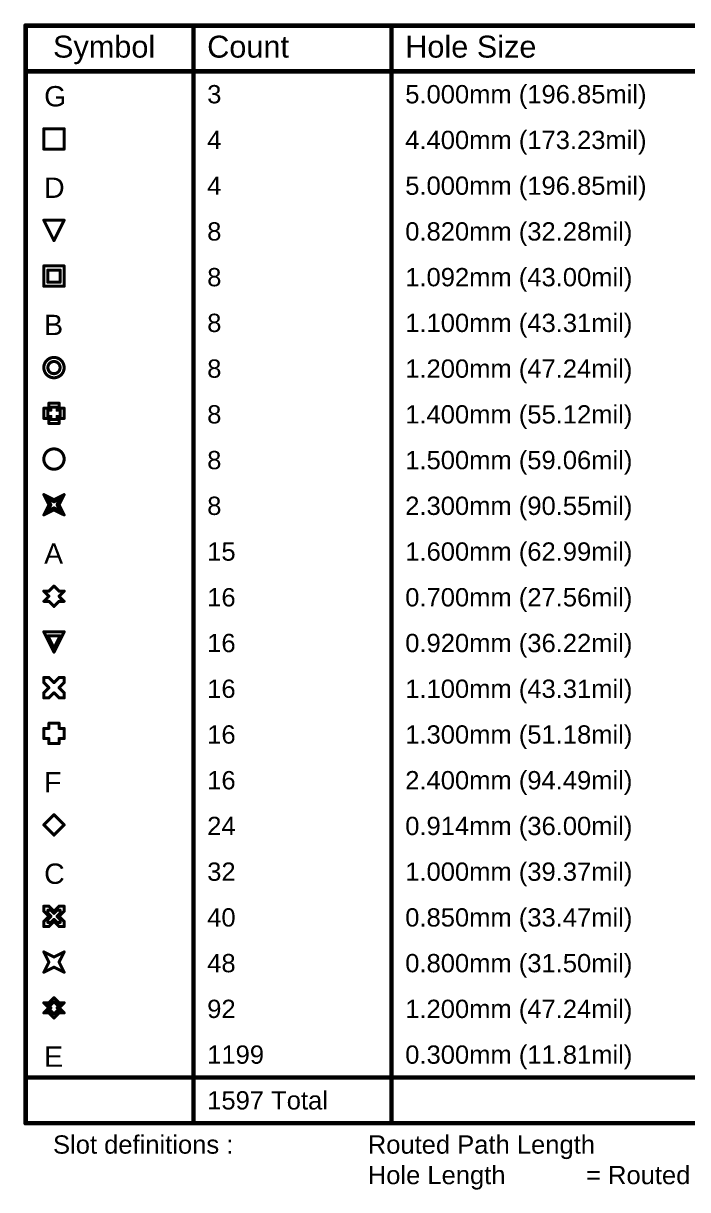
# Model space of a CAD drawing. Header units: inches. Extents: x 68 to 568, y 3 to 460.
# Drawn here: x 69.1 to 124.5, y 363.1 to 460.3 of the extents above; entities that cross this region are included whole.
import ezdxf

# ---------------------------------------------------------------- set-up
doc = ezdxf.new("R2010")
doc.units = ezdxf.units.IN
doc.layers.add('Drill Drawing', color=1, linetype='Continuous')
doc.styles.add('Arial', font='', dxfattribs={"height": 0.2})
doc.styles.get('Arial').set_extended_font_data('Arial')

msp = doc.modelspace()

# ---------------------------------------------------------------- linework, layer by layer
at = {"layer": 'Drill Drawing'}
for points in [[(69.278, 460.094, 0.381, 0.381, 0), (444.126, 460.094, 0.381, 0.381, 0)], [(69.278, 368.654, 0.381, 0.381, 0), (69.278, 460.094, 0.381, 0.381, 0)], [(83.271, 368.654, 0.381, 0.381, 0), (83.271, 460.094, 0.381, 0.381, 0)], [(99.776, 368.654, 0.381, 0.381, 0), (99.776, 460.094, 0.381, 0.381, 0)], [(69.278, 456.284, 0.381, 0.381, 0), (444.126, 456.284, 0.381, 0.381, 0)], [(70.797, 451.5, 0.254, 0.254, 0), (72.491, 451.5, 0.254, 0.254, 0)], [(70.797, 449.807, 0.254, 0.254, 0), (70.797, 451.5, 0.254, 0.254, 0)], [(72.491, 449.807, 0.254, 0.254, 0), (72.491, 451.5, 0.254, 0.254, 0)], [(70.797, 449.807, 0.254, 0.254, 0), (72.491, 449.807, 0.254, 0.254, 0)], [(70.797, 443.88, 0.254, 0.254, 0), (72.491, 443.88, 0.254, 0.254, 0)], [(70.797, 443.88, 0.254, 0.254, 0), (71.644, 442.187, 0.254, 0.254, 0)], [(71.644, 442.187, 0.254, 0.254, 0), (72.491, 443.88, 0.254, 0.254, 0)], [(70.797, 440.07, 0.254, 0.254, 0), (72.491, 440.07, 0.254, 0.254, 0)], [(70.797, 438.377, 0.254, 0.254, 0), (70.797, 440.07, 0.254, 0.254, 0)], [(72.491, 438.377, 0.254, 0.254, 0), (72.491, 440.07, 0.254, 0.254, 0)], [(71.136, 439.732, 0.254, 0.254, 0), (72.152, 439.732, 0.254, 0.254, 0)], [(71.136, 438.716, 0.254, 0.254, 0), (71.136, 439.732, 0.254, 0.254, 0)], [(72.152, 438.716, 0.254, 0.254, 0), (72.152, 439.732, 0.254, 0.254, 0)], [(70.797, 438.377, 0.254, 0.254, 0), (72.491, 438.377, 0.254, 0.254, 0)], [(71.136, 438.716, 0.254, 0.254, 0), (72.152, 438.716, 0.254, 0.254, 0)], [(71.221, 428.217, 0.254, 0.254, 0), (71.221, 428.64, 0.254, 0.254, 0)], [(71.221, 428.64, 0.254, 0.254, 0), (72.067, 428.64, 0.254, 0.254, 0)], [(72.067, 428.217, 0.254, 0.254, 0), (72.067, 428.64, 0.254, 0.254, 0)], [(70.797, 427.37, 0.254, 0.254, 0), (70.797, 428.217, 0.254, 0.254, 0)], [(70.797, 428.217, 0.254, 0.254, 0), (71.221, 428.217, 0.254, 0.254, 0)], [(71.136, 427.54, 0.254, 0.254, 0), (71.136, 428.048, 0.254, 0.254, 0)], [(71.136, 428.048, 0.254, 0.254, 0), (71.39, 428.048, 0.254, 0.254, 0)], [(71.136, 427.54, 0.254, 0.254, 0), (71.39, 427.54, 0.254, 0.254, 0)], [(71.39, 428.048, 0.254, 0.254, 0), (71.39, 428.302, 0.254, 0.254, 0)], [(71.39, 428.302, 0.254, 0.254, 0), (71.898, 428.302, 0.254, 0.254, 0)], [(71.39, 427.286, 0.254, 0.254, 0), (71.39, 427.54, 0.254, 0.254, 0)], [(71.898, 428.048, 0.254, 0.254, 0), (71.898, 428.302, 0.254, 0.254, 0)], [(71.898, 428.048, 0.254, 0.254, 0), (72.152, 428.048, 0.254, 0.254, 0)], [(71.898, 427.54, 0.254, 0.254, 0), (72.152, 427.54, 0.254, 0.254, 0)], [(71.898, 427.286, 0.254, 0.254, 0), (71.898, 427.54, 0.254, 0.254, 0)], [(72.067, 428.217, 0.254, 0.254, 0), (72.491, 428.217, 0.254, 0.254, 0)], [(72.152, 427.54, 0.254, 0.254, 0), (72.152, 428.048, 0.254, 0.254, 0)], [(72.491, 427.37, 0.254, 0.254, 0), (72.491, 428.217, 0.254, 0.254, 0)], [(70.797, 427.37, 0.254, 0.254, 0), (71.221, 427.37, 0.254, 0.254, 0)], [(71.221, 426.947, 0.254, 0.254, 0), (71.221, 427.37, 0.254, 0.254, 0)], [(71.221, 426.947, 0.254, 0.254, 0), (72.067, 426.947, 0.254, 0.254, 0)], [(71.39, 427.286, 0.254, 0.254, 0), (71.898, 427.286, 0.254, 0.254, 0)], [(72.067, 427.37, 0.254, 0.254, 0), (72.491, 427.37, 0.254, 0.254, 0)], [(72.067, 426.947, 0.254, 0.254, 0), (72.067, 427.37, 0.254, 0.254, 0)], [(70.797, 421.02, 0.254, 0.254, 0), (71.644, 420.597, 0.254, 0.254, 0)], [(70.797, 421.02, 0.254, 0.254, 0), (71.221, 420.174, 0.254, 0.254, 0)], [(71.136, 420.682, 0.254, 0.254, 0), (71.644, 420.428, 0.254, 0.254, 0)], [(71.136, 420.682, 0.254, 0.254, 0), (71.39, 420.174, 0.254, 0.254, 0)], [(71.644, 420.597, 0.254, 0.254, 0), (72.491, 421.02, 0.254, 0.254, 0)], [(71.644, 420.428, 0.254, 0.254, 0), (72.152, 420.682, 0.254, 0.254, 0)], [(71.898, 420.174, 0.254, 0.254, 0), (72.152, 420.682, 0.254, 0.254, 0)], [(72.067, 420.174, 0.254, 0.254, 0), (72.491, 421.02, 0.254, 0.254, 0)], [(70.797, 419.327, 0.254, 0.254, 0), (71.221, 420.174, 0.254, 0.254, 0)], [(70.797, 419.327, 0.254, 0.254, 0), (71.644, 419.75, 0.254, 0.254, 0)], [(71.136, 419.666, 0.254, 0.254, 0), (71.39, 420.174, 0.254, 0.254, 0)], [(71.136, 419.666, 0.254, 0.254, 0), (71.644, 419.92, 0.254, 0.254, 0)], [(71.644, 419.92, 0.254, 0.254, 0), (72.152, 419.666, 0.254, 0.254, 0)], [(71.644, 419.75, 0.254, 0.254, 0), (72.491, 419.327, 0.254, 0.254, 0)], [(71.898, 420.174, 0.254, 0.254, 0), (72.152, 419.666, 0.254, 0.254, 0)], [(72.067, 420.174, 0.254, 0.254, 0), (72.491, 419.327, 0.254, 0.254, 0)], [(70.797, 412.977, 0.254, 0.254, 0), (71.221, 412.554, 0.254, 0.254, 0)], [(70.797, 412.977, 0.254, 0.254, 0), (71.221, 412.977, 0.254, 0.254, 0)], [(71.221, 412.977, 0.254, 0.254, 0), (71.644, 413.4, 0.254, 0.254, 0)], [(71.644, 413.4, 0.254, 0.254, 0), (72.067, 412.977, 0.254, 0.254, 0)], [(72.067, 412.977, 0.254, 0.254, 0), (72.491, 412.977, 0.254, 0.254, 0)], [(72.067, 412.554, 0.254, 0.254, 0), (72.491, 412.977, 0.254, 0.254, 0)], [(70.797, 412.13, 0.254, 0.254, 0), (71.221, 412.554, 0.254, 0.254, 0)], [(70.797, 412.13, 0.254, 0.254, 0), (71.221, 412.13, 0.254, 0.254, 0)], [(71.221, 412.13, 0.254, 0.254, 0), (71.644, 411.707, 0.254, 0.254, 0)], [(71.644, 411.707, 0.254, 0.254, 0), (72.067, 412.13, 0.254, 0.254, 0)], [(72.067, 412.554, 0.254, 0.254, 0), (72.491, 412.13, 0.254, 0.254, 0)], [(72.067, 412.13, 0.254, 0.254, 0), (72.491, 412.13, 0.254, 0.254, 0)], [(70.797, 409.59, 0.254, 0.254, 0), (72.491, 409.59, 0.254, 0.254, 0)], [(70.797, 409.59, 0.254, 0.254, 0), (71.644, 407.897, 0.254, 0.254, 0)], [(71.136, 409.252, 0.254, 0.254, 0), (72.152, 409.252, 0.254, 0.254, 0)], [(71.136, 409.252, 0.254, 0.254, 0), (71.644, 408.236, 0.254, 0.254, 0)], [(71.644, 407.897, 0.254, 0.254, 0), (72.491, 409.59, 0.254, 0.254, 0)], [(71.644, 408.236, 0.254, 0.254, 0), (72.152, 409.252, 0.254, 0.254, 0)], [(70.797, 405.357, 0.254, 0.254, 0), (70.797, 405.78, 0.254, 0.254, 0)], [(70.797, 405.78, 0.254, 0.254, 0), (71.221, 405.78, 0.254, 0.254, 0)], [(70.797, 405.357, 0.254, 0.254, 0), (71.221, 404.934, 0.254, 0.254, 0)], [(71.221, 405.78, 0.254, 0.254, 0), (71.644, 405.357, 0.254, 0.254, 0)], [(71.644, 405.357, 0.254, 0.254, 0), (72.067, 405.78, 0.254, 0.254, 0)], [(72.067, 405.78, 0.254, 0.254, 0), (72.491, 405.78, 0.254, 0.254, 0)], [(72.067, 404.934, 0.254, 0.254, 0), (72.491, 405.357, 0.254, 0.254, 0)], [(72.491, 405.357, 0.254, 0.254, 0), (72.491, 405.78, 0.254, 0.254, 0)], [(70.797, 404.51, 0.254, 0.254, 0), (71.221, 404.934, 0.254, 0.254, 0)], [(70.797, 404.087, 0.254, 0.254, 0), (70.797, 404.51, 0.254, 0.254, 0)], [(71.221, 404.087, 0.254, 0.254, 0), (71.644, 404.51, 0.254, 0.254, 0)], [(71.644, 404.51, 0.254, 0.254, 0), (72.067, 404.087, 0.254, 0.254, 0)], [(72.067, 404.934, 0.254, 0.254, 0), (72.491, 404.51, 0.254, 0.254, 0)], [(72.491, 404.087, 0.254, 0.254, 0), (72.491, 404.51, 0.254, 0.254, 0)], [(70.797, 404.087, 0.254, 0.254, 0), (71.221, 404.087, 0.254, 0.254, 0)], [(72.067, 404.087, 0.254, 0.254, 0), (72.491, 404.087, 0.254, 0.254, 0)], [(70.797, 400.7, 0.254, 0.254, 0), (70.797, 401.547, 0.254, 0.254, 0)], [(70.797, 401.547, 0.254, 0.254, 0), (71.221, 401.547, 0.254, 0.254, 0)], [(71.221, 401.547, 0.254, 0.254, 0), (71.221, 401.97, 0.254, 0.254, 0)], [(71.221, 401.97, 0.254, 0.254, 0), (72.067, 401.97, 0.254, 0.254, 0)], [(72.067, 401.547, 0.254, 0.254, 0), (72.067, 401.97, 0.254, 0.254, 0)], [(72.067, 401.547, 0.254, 0.254, 0), (72.491, 401.547, 0.254, 0.254, 0)], [(72.491, 400.7, 0.254, 0.254, 0), (72.491, 401.547, 0.254, 0.254, 0)], [(70.797, 400.7, 0.254, 0.254, 0), (71.221, 400.7, 0.254, 0.254, 0)], [(71.221, 400.277, 0.254, 0.254, 0), (71.221, 400.7, 0.254, 0.254, 0)], [(71.221, 400.277, 0.254, 0.254, 0), (72.067, 400.277, 0.254, 0.254, 0)], [(72.067, 400.7, 0.254, 0.254, 0), (72.491, 400.7, 0.254, 0.254, 0)], [(72.067, 400.277, 0.254, 0.254, 0), (72.067, 400.7, 0.254, 0.254, 0)], [(70.797, 393.504, 0.254, 0.254, 0), (71.644, 394.35, 0.254, 0.254, 0)], [(70.797, 393.504, 0.254, 0.254, 0), (71.644, 392.657, 0.254, 0.254, 0)], [(71.644, 394.35, 0.254, 0.254, 0), (72.491, 393.504, 0.254, 0.254, 0)], [(71.644, 392.657, 0.254, 0.254, 0), (72.491, 393.504, 0.254, 0.254, 0)], [(70.797, 386.307, 0.254, 0.254, 0), (70.797, 386.73, 0.254, 0.254, 0)], [(70.797, 386.73, 0.254, 0.254, 0), (71.221, 386.73, 0.254, 0.254, 0)], [(71.221, 386.73, 0.254, 0.254, 0), (71.644, 386.307, 0.254, 0.254, 0)], [(71.644, 386.307, 0.254, 0.254, 0), (72.067, 386.73, 0.254, 0.254, 0)], [(72.067, 386.73, 0.254, 0.254, 0), (72.491, 386.73, 0.254, 0.254, 0)], [(72.491, 386.307, 0.254, 0.254, 0), (72.491, 386.73, 0.254, 0.254, 0)], [(70.797, 386.307, 0.254, 0.254, 0), (71.221, 385.884, 0.254, 0.254, 0)], [(70.797, 385.46, 0.254, 0.254, 0), (71.221, 385.884, 0.254, 0.254, 0)], [(71.136, 386.138, 0.254, 0.254, 0), (71.136, 386.392, 0.254, 0.254, 0)], [(71.136, 386.392, 0.254, 0.254, 0), (71.39, 386.392, 0.254, 0.254, 0)], [(71.136, 386.138, 0.254, 0.254, 0), (71.39, 385.884, 0.254, 0.254, 0)], [(71.136, 385.63, 0.254, 0.254, 0), (71.39, 385.884, 0.254, 0.254, 0)], [(71.39, 386.392, 0.254, 0.254, 0), (71.644, 386.138, 0.254, 0.254, 0)], [(71.644, 386.138, 0.254, 0.254, 0), (71.898, 386.392, 0.254, 0.254, 0)], [(71.898, 386.392, 0.254, 0.254, 0), (72.152, 386.392, 0.254, 0.254, 0)], [(71.898, 385.884, 0.254, 0.254, 0), (72.152, 386.138, 0.254, 0.254, 0)], [(71.898, 385.884, 0.254, 0.254, 0), (72.152, 385.63, 0.254, 0.254, 0)], [(72.067, 385.884, 0.254, 0.254, 0), (72.491, 386.307, 0.254, 0.254, 0)], [(72.067, 385.884, 0.254, 0.254, 0), (72.491, 385.46, 0.254, 0.254, 0)], [(72.152, 386.138, 0.254, 0.254, 0), (72.152, 386.392, 0.254, 0.254, 0)], [(70.797, 385.037, 0.254, 0.254, 0), (70.797, 385.46, 0.254, 0.254, 0)], [(70.797, 385.037, 0.254, 0.254, 0), (71.221, 385.037, 0.254, 0.254, 0)], [(71.136, 385.376, 0.254, 0.254, 0), (71.136, 385.63, 0.254, 0.254, 0)], [(71.136, 385.376, 0.254, 0.254, 0), (71.39, 385.376, 0.254, 0.254, 0)], [(71.221, 385.037, 0.254, 0.254, 0), (71.644, 385.46, 0.254, 0.254, 0)], [(71.39, 385.376, 0.254, 0.254, 0), (71.644, 385.63, 0.254, 0.254, 0)], [(71.644, 385.63, 0.254, 0.254, 0), (71.898, 385.376, 0.254, 0.254, 0)], [(71.644, 385.46, 0.254, 0.254, 0), (72.067, 385.037, 0.254, 0.254, 0)], [(71.898, 385.376, 0.254, 0.254, 0), (72.152, 385.376, 0.254, 0.254, 0)], [(72.067, 385.037, 0.254, 0.254, 0), (72.491, 385.037, 0.254, 0.254, 0)], [(72.152, 385.376, 0.254, 0.254, 0), (72.152, 385.63, 0.254, 0.254, 0)], [(72.491, 385.037, 0.254, 0.254, 0), (72.491, 385.46, 0.254, 0.254, 0)], [(70.797, 382.92, 0.254, 0.254, 0), (71.644, 382.497, 0.254, 0.254, 0)], [(70.797, 382.92, 0.254, 0.254, 0), (71.221, 382.074, 0.254, 0.254, 0)], [(71.644, 382.497, 0.254, 0.254, 0), (72.491, 382.92, 0.254, 0.254, 0)], [(72.067, 382.074, 0.254, 0.254, 0), (72.491, 382.92, 0.254, 0.254, 0)], [(70.797, 381.227, 0.254, 0.254, 0), (71.221, 382.074, 0.254, 0.254, 0)], [(72.067, 382.074, 0.254, 0.254, 0), (72.491, 381.227, 0.254, 0.254, 0)], [(70.797, 381.227, 0.254, 0.254, 0), (71.644, 381.65, 0.254, 0.254, 0)], [(71.644, 381.65, 0.254, 0.254, 0), (72.491, 381.227, 0.254, 0.254, 0)], [(71.221, 378.687, 0.254, 0.254, 0), (71.644, 379.11, 0.254, 0.254, 0)], [(71.644, 379.11, 0.254, 0.254, 0), (72.067, 378.687, 0.254, 0.254, 0)], [(70.797, 378.687, 0.254, 0.254, 0), (71.221, 378.264, 0.254, 0.254, 0)], [(70.797, 378.687, 0.254, 0.254, 0), (71.221, 378.687, 0.254, 0.254, 0)], [(70.797, 377.84, 0.254, 0.254, 0), (71.221, 378.264, 0.254, 0.254, 0)], [(71.136, 378.518, 0.254, 0.254, 0), (71.39, 378.264, 0.254, 0.254, 0)], [(71.136, 378.518, 0.254, 0.254, 0), (71.39, 378.518, 0.254, 0.254, 0)], [(71.136, 378.01, 0.254, 0.254, 0), (71.39, 378.264, 0.254, 0.254, 0)], [(71.136, 378.01, 0.254, 0.254, 0), (71.39, 378.01, 0.254, 0.254, 0)], [(71.39, 378.518, 0.254, 0.254, 0), (71.644, 378.772, 0.254, 0.254, 0)], [(71.39, 378.01, 0.254, 0.254, 0), (71.644, 377.756, 0.254, 0.254, 0)], [(71.644, 378.772, 0.254, 0.254, 0), (71.898, 378.518, 0.254, 0.254, 0)], [(71.644, 377.756, 0.254, 0.254, 0), (71.898, 378.01, 0.254, 0.254, 0)], [(71.898, 378.518, 0.254, 0.254, 0), (72.152, 378.518, 0.254, 0.254, 0)], [(71.898, 378.264, 0.254, 0.254, 0), (72.152, 378.518, 0.254, 0.254, 0)], [(71.898, 378.264, 0.254, 0.254, 0), (72.152, 378.01, 0.254, 0.254, 0)], [(71.898, 378.01, 0.254, 0.254, 0), (72.152, 378.01, 0.254, 0.254, 0)], [(72.067, 378.687, 0.254, 0.254, 0), (72.491, 378.687, 0.254, 0.254, 0)], [(72.067, 378.264, 0.254, 0.254, 0), (72.491, 378.687, 0.254, 0.254, 0)], [(72.067, 378.264, 0.254, 0.254, 0), (72.491, 377.84, 0.254, 0.254, 0)], [(70.797, 377.84, 0.254, 0.254, 0), (71.221, 377.84, 0.254, 0.254, 0)], [(71.221, 377.84, 0.254, 0.254, 0), (71.644, 377.417, 0.254, 0.254, 0)], [(71.644, 377.417, 0.254, 0.254, 0), (72.067, 377.84, 0.254, 0.254, 0)], [(72.067, 377.84, 0.254, 0.254, 0), (72.491, 377.84, 0.254, 0.254, 0)], [(69.278, 372.464, 0.381, 0.381, 0), (444.126, 372.464, 0.381, 0.381, 0)], [(69.278, 368.654, 0.381, 0.381, 0), (444.126, 368.654, 0.381, 0.381, 0)]]:
    msp.add_lwpolyline(points, format="xyseb", dxfattribs=at)
for points in [[(69.183, 460.094, 0.191, 0.191, 1), (69.374, 460.094, 0.191, 0.191, 1)], [(69.183, 460.094, 0.191, 0.191, 1), (69.374, 460.094, 0.191, 0.191, 1)], [(83.175, 460.094, 0.191, 0.191, 1), (83.366, 460.094, 0.191, 0.191, 1)], [(99.681, 460.094, 0.191, 0.191, 1), (99.872, 460.094, 0.191, 0.191, 1)], [(69.183, 456.284, 0.191, 0.191, 1), (69.374, 456.284, 0.191, 0.191, 1)], [(70.734, 451.5, 0.127, 0.127, 1), (70.861, 451.5, 0.127, 0.127, 1)], [(70.734, 451.5, 0.127, 0.127, 1), (70.861, 451.5, 0.127, 0.127, 1)], [(72.427, 451.5, 0.127, 0.127, 1), (72.554, 451.5, 0.127, 0.127, 1)], [(72.427, 451.5, 0.127, 0.127, 1), (72.554, 451.5, 0.127, 0.127, 1)], [(70.734, 449.807, 0.127, 0.127, 1), (70.861, 449.807, 0.127, 0.127, 1)], [(70.734, 449.807, 0.127, 0.127, 1), (70.861, 449.807, 0.127, 0.127, 1)], [(72.427, 449.807, 0.127, 0.127, 1), (72.554, 449.807, 0.127, 0.127, 1)], [(72.427, 449.807, 0.127, 0.127, 1), (72.554, 449.807, 0.127, 0.127, 1)], [(70.734, 443.88, 0.127, 0.127, 1), (70.861, 443.88, 0.127, 0.127, 1)], [(70.734, 443.88, 0.127, 0.127, 1), (70.861, 443.88, 0.127, 0.127, 1)], [(72.427, 443.88, 0.127, 0.127, 1), (72.554, 443.88, 0.127, 0.127, 1)], [(72.427, 443.88, 0.127, 0.127, 1), (72.554, 443.88, 0.127, 0.127, 1)], [(71.58, 442.187, 0.127, 0.127, 1), (71.707, 442.187, 0.127, 0.127, 1)], [(71.58, 442.187, 0.127, 0.127, 1), (71.707, 442.187, 0.127, 0.127, 1)], [(70.734, 440.07, 0.127, 0.127, 1), (70.861, 440.07, 0.127, 0.127, 1)], [(70.734, 440.07, 0.127, 0.127, 1), (70.861, 440.07, 0.127, 0.127, 1)], [(72.427, 440.07, 0.127, 0.127, 1), (72.554, 440.07, 0.127, 0.127, 1)], [(72.427, 440.07, 0.127, 0.127, 1), (72.554, 440.07, 0.127, 0.127, 1)], [(71.072, 439.732, 0.127, 0.127, 1), (71.199, 439.732, 0.127, 0.127, 1)], [(71.072, 439.732, 0.127, 0.127, 1), (71.199, 439.732, 0.127, 0.127, 1)], [(72.088, 439.732, 0.127, 0.127, 1), (72.215, 439.732, 0.127, 0.127, 1)], [(72.088, 439.732, 0.127, 0.127, 1), (72.215, 439.732, 0.127, 0.127, 1)], [(70.734, 438.377, 0.127, 0.127, 1), (70.861, 438.377, 0.127, 0.127, 1)], [(70.734, 438.377, 0.127, 0.127, 1), (70.861, 438.377, 0.127, 0.127, 1)], [(71.072, 438.716, 0.127, 0.127, 1), (71.199, 438.716, 0.127, 0.127, 1)], [(71.072, 438.716, 0.127, 0.127, 1), (71.199, 438.716, 0.127, 0.127, 1)], [(72.088, 438.716, 0.127, 0.127, 1), (72.215, 438.716, 0.127, 0.127, 1)], [(72.088, 438.716, 0.127, 0.127, 1), (72.215, 438.716, 0.127, 0.127, 1)], [(72.427, 438.377, 0.127, 0.127, 1), (72.554, 438.377, 0.127, 0.127, 1)], [(72.427, 438.377, 0.127, 0.127, 1), (72.554, 438.377, 0.127, 0.127, 1)], [(72.491, 431.604, 0.254, 0.254, 1), (70.797, 431.604, 0.254, 0.254, 1)], [(70.734, 431.604, 0.127, 0.127, 1), (70.861, 431.604, 0.127, 0.127, 1)], [(72.152, 431.604, 0.254, 0.254, 1), (71.136, 431.604, 0.254, 0.254, 1)], [(71.072, 431.604, 0.127, 0.127, 1), (71.199, 431.604, 0.127, 0.127, 1)], [(72.088, 431.604, 0.127, 0.127, 1), (72.215, 431.604, 0.127, 0.127, 1)], [(72.427, 431.604, 0.127, 0.127, 1), (72.554, 431.604, 0.127, 0.127, 1)], [(71.157, 428.64, 0.127, 0.127, 1), (71.284, 428.64, 0.127, 0.127, 1)], [(71.157, 428.64, 0.127, 0.127, 1), (71.284, 428.64, 0.127, 0.127, 1)], [(72.004, 428.64, 0.127, 0.127, 1), (72.131, 428.64, 0.127, 0.127, 1)], [(72.004, 428.64, 0.127, 0.127, 1), (72.131, 428.64, 0.127, 0.127, 1)], [(70.734, 428.217, 0.127, 0.127, 1), (70.861, 428.217, 0.127, 0.127, 1)], [(70.734, 428.217, 0.127, 0.127, 1), (70.861, 428.217, 0.127, 0.127, 1)], [(71.072, 428.048, 0.127, 0.127, 1), (71.199, 428.048, 0.127, 0.127, 1)], [(71.072, 428.048, 0.127, 0.127, 1), (71.199, 428.048, 0.127, 0.127, 1)], [(71.072, 427.54, 0.127, 0.127, 1), (71.199, 427.54, 0.127, 0.127, 1)], [(71.072, 427.54, 0.127, 0.127, 1), (71.199, 427.54, 0.127, 0.127, 1)], [(71.157, 428.217, 0.127, 0.127, 1), (71.284, 428.217, 0.127, 0.127, 1)], [(71.157, 428.217, 0.127, 0.127, 1), (71.284, 428.217, 0.127, 0.127, 1)], [(71.326, 428.302, 0.127, 0.127, 1), (71.453, 428.302, 0.127, 0.127, 1)], [(71.326, 428.302, 0.127, 0.127, 1), (71.453, 428.302, 0.127, 0.127, 1)], [(71.326, 428.048, 0.127, 0.127, 1), (71.453, 428.048, 0.127, 0.127, 1)], [(71.326, 428.048, 0.127, 0.127, 1), (71.453, 428.048, 0.127, 0.127, 1)], [(71.326, 427.54, 0.127, 0.127, 1), (71.453, 427.54, 0.127, 0.127, 1)], [(71.326, 427.54, 0.127, 0.127, 1), (71.453, 427.54, 0.127, 0.127, 1)], [(71.834, 428.302, 0.127, 0.127, 1), (71.961, 428.302, 0.127, 0.127, 1)], [(71.834, 428.302, 0.127, 0.127, 1), (71.961, 428.302, 0.127, 0.127, 1)], [(71.834, 428.048, 0.127, 0.127, 1), (71.961, 428.048, 0.127, 0.127, 1)], [(71.834, 428.048, 0.127, 0.127, 1), (71.961, 428.048, 0.127, 0.127, 1)], [(71.834, 427.54, 0.127, 0.127, 1), (71.961, 427.54, 0.127, 0.127, 1)], [(71.834, 427.54, 0.127, 0.127, 1), (71.961, 427.54, 0.127, 0.127, 1)], [(72.004, 428.217, 0.127, 0.127, 1), (72.131, 428.217, 0.127, 0.127, 1)], [(72.004, 428.217, 0.127, 0.127, 1), (72.131, 428.217, 0.127, 0.127, 1)], [(72.088, 428.048, 0.127, 0.127, 1), (72.215, 428.048, 0.127, 0.127, 1)], [(72.088, 428.048, 0.127, 0.127, 1), (72.215, 428.048, 0.127, 0.127, 1)], [(72.088, 427.54, 0.127, 0.127, 1), (72.215, 427.54, 0.127, 0.127, 1)], [(72.088, 427.54, 0.127, 0.127, 1), (72.215, 427.54, 0.127, 0.127, 1)], [(72.427, 428.217, 0.127, 0.127, 1), (72.554, 428.217, 0.127, 0.127, 1)], [(72.427, 428.217, 0.127, 0.127, 1), (72.554, 428.217, 0.127, 0.127, 1)], [(70.734, 427.37, 0.127, 0.127, 1), (70.861, 427.37, 0.127, 0.127, 1)], [(70.734, 427.37, 0.127, 0.127, 1), (70.861, 427.37, 0.127, 0.127, 1)], [(71.157, 427.37, 0.127, 0.127, 1), (71.284, 427.37, 0.127, 0.127, 1)], [(71.157, 427.37, 0.127, 0.127, 1), (71.284, 427.37, 0.127, 0.127, 1)], [(71.157, 426.947, 0.127, 0.127, 1), (71.284, 426.947, 0.127, 0.127, 1)], [(71.157, 426.947, 0.127, 0.127, 1), (71.284, 426.947, 0.127, 0.127, 1)], [(71.326, 427.286, 0.127, 0.127, 1), (71.453, 427.286, 0.127, 0.127, 1)], [(71.326, 427.286, 0.127, 0.127, 1), (71.453, 427.286, 0.127, 0.127, 1)], [(71.834, 427.286, 0.127, 0.127, 1), (71.961, 427.286, 0.127, 0.127, 1)], [(71.834, 427.286, 0.127, 0.127, 1), (71.961, 427.286, 0.127, 0.127, 1)], [(72.004, 427.37, 0.127, 0.127, 1), (72.131, 427.37, 0.127, 0.127, 1)], [(72.004, 427.37, 0.127, 0.127, 1), (72.131, 427.37, 0.127, 0.127, 1)], [(72.004, 426.947, 0.127, 0.127, 1), (72.131, 426.947, 0.127, 0.127, 1)], [(72.004, 426.947, 0.127, 0.127, 1), (72.131, 426.947, 0.127, 0.127, 1)], [(72.427, 427.37, 0.127, 0.127, 1), (72.554, 427.37, 0.127, 0.127, 1)], [(72.427, 427.37, 0.127, 0.127, 1), (72.554, 427.37, 0.127, 0.127, 1)], [(72.491, 423.984, 0.254, 0.254, 1), (70.797, 423.984, 0.254, 0.254, 1)], [(70.734, 423.984, 0.127, 0.127, 1), (70.861, 423.984, 0.127, 0.127, 1)], [(72.427, 423.984, 0.127, 0.127, 1), (72.554, 423.984, 0.127, 0.127, 1)], [(70.734, 421.02, 0.127, 0.127, 1), (70.861, 421.02, 0.127, 0.127, 1)], [(70.734, 421.02, 0.127, 0.127, 1), (70.861, 421.02, 0.127, 0.127, 1)], [(71.072, 420.682, 0.127, 0.127, 1), (71.199, 420.682, 0.127, 0.127, 1)], [(71.072, 420.682, 0.127, 0.127, 1), (71.199, 420.682, 0.127, 0.127, 1)], [(72.088, 420.682, 0.127, 0.127, 1), (72.215, 420.682, 0.127, 0.127, 1)], [(72.088, 420.682, 0.127, 0.127, 1), (72.215, 420.682, 0.127, 0.127, 1)], [(72.427, 421.02, 0.127, 0.127, 1), (72.554, 421.02, 0.127, 0.127, 1)], [(72.427, 421.02, 0.127, 0.127, 1), (72.554, 421.02, 0.127, 0.127, 1)], [(71.072, 419.666, 0.127, 0.127, 1), (71.199, 419.666, 0.127, 0.127, 1)], [(71.072, 419.666, 0.127, 0.127, 1), (71.199, 419.666, 0.127, 0.127, 1)], [(71.157, 420.174, 0.127, 0.127, 1), (71.284, 420.174, 0.127, 0.127, 1)], [(71.157, 420.174, 0.127, 0.127, 1), (71.284, 420.174, 0.127, 0.127, 1)], [(71.326, 420.174, 0.127, 0.127, 1), (71.453, 420.174, 0.127, 0.127, 1)], [(71.326, 420.174, 0.127, 0.127, 1), (71.453, 420.174, 0.127, 0.127, 1)], [(71.58, 420.597, 0.127, 0.127, 1), (71.707, 420.597, 0.127, 0.127, 1)], [(71.58, 420.597, 0.127, 0.127, 1), (71.707, 420.597, 0.127, 0.127, 1)], [(71.58, 420.428, 0.127, 0.127, 1), (71.707, 420.428, 0.127, 0.127, 1)], [(71.58, 420.428, 0.127, 0.127, 1), (71.707, 420.428, 0.127, 0.127, 1)], [(71.58, 419.92, 0.127, 0.127, 1), (71.707, 419.92, 0.127, 0.127, 1)], [(71.58, 419.92, 0.127, 0.127, 1), (71.707, 419.92, 0.127, 0.127, 1)], [(71.58, 419.75, 0.127, 0.127, 1), (71.707, 419.75, 0.127, 0.127, 1)], [(71.58, 419.75, 0.127, 0.127, 1), (71.707, 419.75, 0.127, 0.127, 1)], [(71.834, 420.174, 0.127, 0.127, 1), (71.961, 420.174, 0.127, 0.127, 1)], [(71.834, 420.174, 0.127, 0.127, 1), (71.961, 420.174, 0.127, 0.127, 1)], [(72.004, 420.174, 0.127, 0.127, 1), (72.131, 420.174, 0.127, 0.127, 1)], [(72.004, 420.174, 0.127, 0.127, 1), (72.131, 420.174, 0.127, 0.127, 1)], [(72.088, 419.666, 0.127, 0.127, 1), (72.215, 419.666, 0.127, 0.127, 1)], [(72.088, 419.666, 0.127, 0.127, 1), (72.215, 419.666, 0.127, 0.127, 1)], [(70.734, 419.327, 0.127, 0.127, 1), (70.861, 419.327, 0.127, 0.127, 1)], [(70.734, 419.327, 0.127, 0.127, 1), (70.861, 419.327, 0.127, 0.127, 1)], [(72.427, 419.327, 0.127, 0.127, 1), (72.554, 419.327, 0.127, 0.127, 1)], [(72.427, 419.327, 0.127, 0.127, 1), (72.554, 419.327, 0.127, 0.127, 1)], [(70.734, 412.977, 0.127, 0.127, 1), (70.861, 412.977, 0.127, 0.127, 1)], [(70.734, 412.977, 0.127, 0.127, 1), (70.861, 412.977, 0.127, 0.127, 1)], [(71.157, 412.977, 0.127, 0.127, 1), (71.284, 412.977, 0.127, 0.127, 1)], [(71.157, 412.977, 0.127, 0.127, 1), (71.284, 412.977, 0.127, 0.127, 1)], [(71.58, 413.4, 0.127, 0.127, 1), (71.707, 413.4, 0.127, 0.127, 1)], [(71.58, 413.4, 0.127, 0.127, 1), (71.707, 413.4, 0.127, 0.127, 1)], [(72.004, 412.977, 0.127, 0.127, 1), (72.131, 412.977, 0.127, 0.127, 1)], [(72.004, 412.977, 0.127, 0.127, 1), (72.131, 412.977, 0.127, 0.127, 1)], [(72.427, 412.977, 0.127, 0.127, 1), (72.554, 412.977, 0.127, 0.127, 1)], [(72.427, 412.977, 0.127, 0.127, 1), (72.554, 412.977, 0.127, 0.127, 1)], [(70.734, 412.13, 0.127, 0.127, 1), (70.861, 412.13, 0.127, 0.127, 1)], [(70.734, 412.13, 0.127, 0.127, 1), (70.861, 412.13, 0.127, 0.127, 1)], [(71.157, 412.554, 0.127, 0.127, 1), (71.284, 412.554, 0.127, 0.127, 1)], [(71.157, 412.554, 0.127, 0.127, 1), (71.284, 412.554, 0.127, 0.127, 1)], [(71.157, 412.13, 0.127, 0.127, 1), (71.284, 412.13, 0.127, 0.127, 1)], [(71.157, 412.13, 0.127, 0.127, 1), (71.284, 412.13, 0.127, 0.127, 1)], [(72.004, 412.554, 0.127, 0.127, 1), (72.131, 412.554, 0.127, 0.127, 1)], [(72.004, 412.554, 0.127, 0.127, 1), (72.131, 412.554, 0.127, 0.127, 1)], [(72.004, 412.13, 0.127, 0.127, 1), (72.131, 412.13, 0.127, 0.127, 1)], [(72.004, 412.13, 0.127, 0.127, 1), (72.131, 412.13, 0.127, 0.127, 1)], [(72.427, 412.13, 0.127, 0.127, 1), (72.554, 412.13, 0.127, 0.127, 1)], [(72.427, 412.13, 0.127, 0.127, 1), (72.554, 412.13, 0.127, 0.127, 1)], [(71.58, 411.707, 0.127, 0.127, 1), (71.707, 411.707, 0.127, 0.127, 1)], [(71.58, 411.707, 0.127, 0.127, 1), (71.707, 411.707, 0.127, 0.127, 1)], [(70.734, 409.59, 0.127, 0.127, 1), (70.861, 409.59, 0.127, 0.127, 1)], [(70.734, 409.59, 0.127, 0.127, 1), (70.861, 409.59, 0.127, 0.127, 1)], [(71.072, 409.252, 0.127, 0.127, 1), (71.199, 409.252, 0.127, 0.127, 1)], [(71.072, 409.252, 0.127, 0.127, 1), (71.199, 409.252, 0.127, 0.127, 1)], [(72.088, 409.252, 0.127, 0.127, 1), (72.215, 409.252, 0.127, 0.127, 1)], [(72.088, 409.252, 0.127, 0.127, 1), (72.215, 409.252, 0.127, 0.127, 1)], [(72.427, 409.59, 0.127, 0.127, 1), (72.554, 409.59, 0.127, 0.127, 1)], [(72.427, 409.59, 0.127, 0.127, 1), (72.554, 409.59, 0.127, 0.127, 1)], [(71.58, 408.236, 0.127, 0.127, 1), (71.707, 408.236, 0.127, 0.127, 1)], [(71.58, 408.236, 0.127, 0.127, 1), (71.707, 408.236, 0.127, 0.127, 1)], [(71.58, 407.897, 0.127, 0.127, 1), (71.707, 407.897, 0.127, 0.127, 1)], [(71.58, 407.897, 0.127, 0.127, 1), (71.707, 407.897, 0.127, 0.127, 1)], [(70.734, 405.78, 0.127, 0.127, 1), (70.861, 405.78, 0.127, 0.127, 1)], [(70.734, 405.78, 0.127, 0.127, 1), (70.861, 405.78, 0.127, 0.127, 1)], [(70.734, 405.357, 0.127, 0.127, 1), (70.861, 405.357, 0.127, 0.127, 1)], [(70.734, 405.357, 0.127, 0.127, 1), (70.861, 405.357, 0.127, 0.127, 1)], [(71.157, 405.78, 0.127, 0.127, 1), (71.284, 405.78, 0.127, 0.127, 1)], [(71.157, 405.78, 0.127, 0.127, 1), (71.284, 405.78, 0.127, 0.127, 1)], [(71.58, 405.357, 0.127, 0.127, 1), (71.707, 405.357, 0.127, 0.127, 1)], [(71.58, 405.357, 0.127, 0.127, 1), (71.707, 405.357, 0.127, 0.127, 1)], [(72.004, 405.78, 0.127, 0.127, 1), (72.131, 405.78, 0.127, 0.127, 1)], [(72.004, 405.78, 0.127, 0.127, 1), (72.131, 405.78, 0.127, 0.127, 1)], [(72.427, 405.78, 0.127, 0.127, 1), (72.554, 405.78, 0.127, 0.127, 1)], [(72.427, 405.78, 0.127, 0.127, 1), (72.554, 405.78, 0.127, 0.127, 1)], [(72.427, 405.357, 0.127, 0.127, 1), (72.554, 405.357, 0.127, 0.127, 1)], [(72.427, 405.357, 0.127, 0.127, 1), (72.554, 405.357, 0.127, 0.127, 1)], [(70.734, 404.51, 0.127, 0.127, 1), (70.861, 404.51, 0.127, 0.127, 1)], [(70.734, 404.51, 0.127, 0.127, 1), (70.861, 404.51, 0.127, 0.127, 1)], [(71.157, 404.934, 0.127, 0.127, 1), (71.284, 404.934, 0.127, 0.127, 1)], [(71.157, 404.934, 0.127, 0.127, 1), (71.284, 404.934, 0.127, 0.127, 1)], [(71.58, 404.51, 0.127, 0.127, 1), (71.707, 404.51, 0.127, 0.127, 1)], [(71.58, 404.51, 0.127, 0.127, 1), (71.707, 404.51, 0.127, 0.127, 1)], [(72.004, 404.934, 0.127, 0.127, 1), (72.131, 404.934, 0.127, 0.127, 1)], [(72.004, 404.934, 0.127, 0.127, 1), (72.131, 404.934, 0.127, 0.127, 1)], [(72.427, 404.51, 0.127, 0.127, 1), (72.554, 404.51, 0.127, 0.127, 1)], [(72.427, 404.51, 0.127, 0.127, 1), (72.554, 404.51, 0.127, 0.127, 1)], [(70.734, 404.087, 0.127, 0.127, 1), (70.861, 404.087, 0.127, 0.127, 1)], [(70.734, 404.087, 0.127, 0.127, 1), (70.861, 404.087, 0.127, 0.127, 1)], [(71.157, 404.087, 0.127, 0.127, 1), (71.284, 404.087, 0.127, 0.127, 1)], [(71.157, 404.087, 0.127, 0.127, 1), (71.284, 404.087, 0.127, 0.127, 1)], [(72.004, 404.087, 0.127, 0.127, 1), (72.131, 404.087, 0.127, 0.127, 1)], [(72.004, 404.087, 0.127, 0.127, 1), (72.131, 404.087, 0.127, 0.127, 1)], [(72.427, 404.087, 0.127, 0.127, 1), (72.554, 404.087, 0.127, 0.127, 1)], [(72.427, 404.087, 0.127, 0.127, 1), (72.554, 404.087, 0.127, 0.127, 1)], [(70.734, 401.547, 0.127, 0.127, 1), (70.861, 401.547, 0.127, 0.127, 1)], [(70.734, 401.547, 0.127, 0.127, 1), (70.861, 401.547, 0.127, 0.127, 1)], [(71.157, 401.97, 0.127, 0.127, 1), (71.284, 401.97, 0.127, 0.127, 1)], [(71.157, 401.97, 0.127, 0.127, 1), (71.284, 401.97, 0.127, 0.127, 1)], [(71.157, 401.547, 0.127, 0.127, 1), (71.284, 401.547, 0.127, 0.127, 1)], [(71.157, 401.547, 0.127, 0.127, 1), (71.284, 401.547, 0.127, 0.127, 1)], [(72.004, 401.97, 0.127, 0.127, 1), (72.131, 401.97, 0.127, 0.127, 1)], [(72.004, 401.97, 0.127, 0.127, 1), (72.131, 401.97, 0.127, 0.127, 1)], [(72.004, 401.547, 0.127, 0.127, 1), (72.131, 401.547, 0.127, 0.127, 1)], [(72.004, 401.547, 0.127, 0.127, 1), (72.131, 401.547, 0.127, 0.127, 1)], [(72.427, 401.547, 0.127, 0.127, 1), (72.554, 401.547, 0.127, 0.127, 1)], [(72.427, 401.547, 0.127, 0.127, 1), (72.554, 401.547, 0.127, 0.127, 1)], [(70.734, 400.7, 0.127, 0.127, 1), (70.861, 400.7, 0.127, 0.127, 1)], [(70.734, 400.7, 0.127, 0.127, 1), (70.861, 400.7, 0.127, 0.127, 1)], [(71.157, 400.7, 0.127, 0.127, 1), (71.284, 400.7, 0.127, 0.127, 1)], [(71.157, 400.7, 0.127, 0.127, 1), (71.284, 400.7, 0.127, 0.127, 1)], [(71.157, 400.277, 0.127, 0.127, 1), (71.284, 400.277, 0.127, 0.127, 1)], [(71.157, 400.277, 0.127, 0.127, 1), (71.284, 400.277, 0.127, 0.127, 1)], [(72.004, 400.7, 0.127, 0.127, 1), (72.131, 400.7, 0.127, 0.127, 1)], [(72.004, 400.7, 0.127, 0.127, 1), (72.131, 400.7, 0.127, 0.127, 1)], [(72.004, 400.277, 0.127, 0.127, 1), (72.131, 400.277, 0.127, 0.127, 1)], [(72.004, 400.277, 0.127, 0.127, 1), (72.131, 400.277, 0.127, 0.127, 1)], [(72.427, 400.7, 0.127, 0.127, 1), (72.554, 400.7, 0.127, 0.127, 1)], [(72.427, 400.7, 0.127, 0.127, 1), (72.554, 400.7, 0.127, 0.127, 1)], [(70.734, 393.504, 0.127, 0.127, 1), (70.861, 393.504, 0.127, 0.127, 1)], [(70.734, 393.504, 0.127, 0.127, 1), (70.861, 393.504, 0.127, 0.127, 1)], [(71.58, 394.35, 0.127, 0.127, 1), (71.707, 394.35, 0.127, 0.127, 1)], [(71.58, 394.35, 0.127, 0.127, 1), (71.707, 394.35, 0.127, 0.127, 1)], [(72.427, 393.504, 0.127, 0.127, 1), (72.554, 393.504, 0.127, 0.127, 1)], [(72.427, 393.504, 0.127, 0.127, 1), (72.554, 393.504, 0.127, 0.127, 1)], [(71.58, 392.657, 0.127, 0.127, 1), (71.707, 392.657, 0.127, 0.127, 1)], [(71.58, 392.657, 0.127, 0.127, 1), (71.707, 392.657, 0.127, 0.127, 1)], [(70.734, 386.73, 0.127, 0.127, 1), (70.861, 386.73, 0.127, 0.127, 1)], [(70.734, 386.73, 0.127, 0.127, 1), (70.861, 386.73, 0.127, 0.127, 1)], [(71.157, 386.73, 0.127, 0.127, 1), (71.284, 386.73, 0.127, 0.127, 1)], [(71.157, 386.73, 0.127, 0.127, 1), (71.284, 386.73, 0.127, 0.127, 1)], [(72.004, 386.73, 0.127, 0.127, 1), (72.131, 386.73, 0.127, 0.127, 1)], [(72.004, 386.73, 0.127, 0.127, 1), (72.131, 386.73, 0.127, 0.127, 1)], [(72.427, 386.73, 0.127, 0.127, 1), (72.554, 386.73, 0.127, 0.127, 1)], [(72.427, 386.73, 0.127, 0.127, 1), (72.554, 386.73, 0.127, 0.127, 1)], [(70.734, 386.307, 0.127, 0.127, 1), (70.861, 386.307, 0.127, 0.127, 1)], [(70.734, 386.307, 0.127, 0.127, 1), (70.861, 386.307, 0.127, 0.127, 1)], [(71.072, 386.392, 0.127, 0.127, 1), (71.199, 386.392, 0.127, 0.127, 1)], [(71.072, 386.392, 0.127, 0.127, 1), (71.199, 386.392, 0.127, 0.127, 1)], [(71.072, 386.138, 0.127, 0.127, 1), (71.199, 386.138, 0.127, 0.127, 1)], [(71.072, 386.138, 0.127, 0.127, 1), (71.199, 386.138, 0.127, 0.127, 1)], [(71.157, 385.884, 0.127, 0.127, 1), (71.284, 385.884, 0.127, 0.127, 1)], [(71.157, 385.884, 0.127, 0.127, 1), (71.284, 385.884, 0.127, 0.127, 1)], [(71.326, 386.392, 0.127, 0.127, 1), (71.453, 386.392, 0.127, 0.127, 1)], [(71.326, 386.392, 0.127, 0.127, 1), (71.453, 386.392, 0.127, 0.127, 1)], [(71.326, 385.884, 0.127, 0.127, 1), (71.453, 385.884, 0.127, 0.127, 1)], [(71.326, 385.884, 0.127, 0.127, 1), (71.453, 385.884, 0.127, 0.127, 1)], [(71.58, 386.307, 0.127, 0.127, 1), (71.707, 386.307, 0.127, 0.127, 1)], [(71.58, 386.307, 0.127, 0.127, 1), (71.707, 386.307, 0.127, 0.127, 1)], [(71.58, 386.138, 0.127, 0.127, 1), (71.707, 386.138, 0.127, 0.127, 1)], [(71.58, 386.138, 0.127, 0.127, 1), (71.707, 386.138, 0.127, 0.127, 1)], [(71.834, 386.392, 0.127, 0.127, 1), (71.961, 386.392, 0.127, 0.127, 1)], [(71.834, 386.392, 0.127, 0.127, 1), (71.961, 386.392, 0.127, 0.127, 1)], [(71.834, 385.884, 0.127, 0.127, 1), (71.961, 385.884, 0.127, 0.127, 1)], [(71.834, 385.884, 0.127, 0.127, 1), (71.961, 385.884, 0.127, 0.127, 1)], [(72.004, 385.884, 0.127, 0.127, 1), (72.131, 385.884, 0.127, 0.127, 1)], [(72.004, 385.884, 0.127, 0.127, 1), (72.131, 385.884, 0.127, 0.127, 1)], [(72.088, 386.392, 0.127, 0.127, 1), (72.215, 386.392, 0.127, 0.127, 1)], [(72.088, 386.392, 0.127, 0.127, 1), (72.215, 386.392, 0.127, 0.127, 1)], [(72.088, 386.138, 0.127, 0.127, 1), (72.215, 386.138, 0.127, 0.127, 1)], [(72.088, 386.138, 0.127, 0.127, 1), (72.215, 386.138, 0.127, 0.127, 1)], [(72.427, 386.307, 0.127, 0.127, 1), (72.554, 386.307, 0.127, 0.127, 1)], [(72.427, 386.307, 0.127, 0.127, 1), (72.554, 386.307, 0.127, 0.127, 1)], [(70.734, 385.46, 0.127, 0.127, 1), (70.861, 385.46, 0.127, 0.127, 1)], [(70.734, 385.46, 0.127, 0.127, 1), (70.861, 385.46, 0.127, 0.127, 1)], [(70.734, 385.037, 0.127, 0.127, 1), (70.861, 385.037, 0.127, 0.127, 1)], [(70.734, 385.037, 0.127, 0.127, 1), (70.861, 385.037, 0.127, 0.127, 1)], [(71.072, 385.63, 0.127, 0.127, 1), (71.199, 385.63, 0.127, 0.127, 1)], [(71.072, 385.63, 0.127, 0.127, 1), (71.199, 385.63, 0.127, 0.127, 1)], [(71.072, 385.376, 0.127, 0.127, 1), (71.199, 385.376, 0.127, 0.127, 1)], [(71.072, 385.376, 0.127, 0.127, 1), (71.199, 385.376, 0.127, 0.127, 1)], [(71.157, 385.037, 0.127, 0.127, 1), (71.284, 385.037, 0.127, 0.127, 1)], [(71.157, 385.037, 0.127, 0.127, 1), (71.284, 385.037, 0.127, 0.127, 1)], [(71.326, 385.376, 0.127, 0.127, 1), (71.453, 385.376, 0.127, 0.127, 1)], [(71.326, 385.376, 0.127, 0.127, 1), (71.453, 385.376, 0.127, 0.127, 1)], [(71.58, 385.63, 0.127, 0.127, 1), (71.707, 385.63, 0.127, 0.127, 1)], [(71.58, 385.63, 0.127, 0.127, 1), (71.707, 385.63, 0.127, 0.127, 1)], [(71.58, 385.46, 0.127, 0.127, 1), (71.707, 385.46, 0.127, 0.127, 1)], [(71.58, 385.46, 0.127, 0.127, 1), (71.707, 385.46, 0.127, 0.127, 1)], [(71.834, 385.376, 0.127, 0.127, 1), (71.961, 385.376, 0.127, 0.127, 1)], [(71.834, 385.376, 0.127, 0.127, 1), (71.961, 385.376, 0.127, 0.127, 1)], [(72.004, 385.037, 0.127, 0.127, 1), (72.131, 385.037, 0.127, 0.127, 1)], [(72.004, 385.037, 0.127, 0.127, 1), (72.131, 385.037, 0.127, 0.127, 1)], [(72.088, 385.63, 0.127, 0.127, 1), (72.215, 385.63, 0.127, 0.127, 1)], [(72.088, 385.63, 0.127, 0.127, 1), (72.215, 385.63, 0.127, 0.127, 1)], [(72.088, 385.376, 0.127, 0.127, 1), (72.215, 385.376, 0.127, 0.127, 1)], [(72.088, 385.376, 0.127, 0.127, 1), (72.215, 385.376, 0.127, 0.127, 1)], [(72.427, 385.46, 0.127, 0.127, 1), (72.554, 385.46, 0.127, 0.127, 1)], [(72.427, 385.46, 0.127, 0.127, 1), (72.554, 385.46, 0.127, 0.127, 1)], [(72.427, 385.037, 0.127, 0.127, 1), (72.554, 385.037, 0.127, 0.127, 1)], [(72.427, 385.037, 0.127, 0.127, 1), (72.554, 385.037, 0.127, 0.127, 1)], [(70.734, 382.92, 0.127, 0.127, 1), (70.861, 382.92, 0.127, 0.127, 1)], [(70.734, 382.92, 0.127, 0.127, 1), (70.861, 382.92, 0.127, 0.127, 1)], [(72.427, 382.92, 0.127, 0.127, 1), (72.554, 382.92, 0.127, 0.127, 1)], [(72.427, 382.92, 0.127, 0.127, 1), (72.554, 382.92, 0.127, 0.127, 1)], [(71.157, 382.074, 0.127, 0.127, 1), (71.284, 382.074, 0.127, 0.127, 1)], [(71.157, 382.074, 0.127, 0.127, 1), (71.284, 382.074, 0.127, 0.127, 1)], [(71.58, 382.497, 0.127, 0.127, 1), (71.707, 382.497, 0.127, 0.127, 1)], [(71.58, 382.497, 0.127, 0.127, 1), (71.707, 382.497, 0.127, 0.127, 1)], [(72.004, 382.074, 0.127, 0.127, 1), (72.131, 382.074, 0.127, 0.127, 1)], [(72.004, 382.074, 0.127, 0.127, 1), (72.131, 382.074, 0.127, 0.127, 1)], [(70.734, 381.227, 0.127, 0.127, 1), (70.861, 381.227, 0.127, 0.127, 1)], [(70.734, 381.227, 0.127, 0.127, 1), (70.861, 381.227, 0.127, 0.127, 1)], [(71.58, 381.65, 0.127, 0.127, 1), (71.707, 381.65, 0.127, 0.127, 1)], [(71.58, 381.65, 0.127, 0.127, 1), (71.707, 381.65, 0.127, 0.127, 1)], [(72.427, 381.227, 0.127, 0.127, 1), (72.554, 381.227, 0.127, 0.127, 1)], [(72.427, 381.227, 0.127, 0.127, 1), (72.554, 381.227, 0.127, 0.127, 1)], [(71.58, 379.11, 0.127, 0.127, 1), (71.707, 379.11, 0.127, 0.127, 1)], [(71.58, 379.11, 0.127, 0.127, 1), (71.707, 379.11, 0.127, 0.127, 1)], [(70.734, 378.687, 0.127, 0.127, 1), (70.861, 378.687, 0.127, 0.127, 1)], [(70.734, 378.687, 0.127, 0.127, 1), (70.861, 378.687, 0.127, 0.127, 1)], [(71.072, 378.518, 0.127, 0.127, 1), (71.199, 378.518, 0.127, 0.127, 1)], [(71.072, 378.518, 0.127, 0.127, 1), (71.199, 378.518, 0.127, 0.127, 1)], [(71.072, 378.01, 0.127, 0.127, 1), (71.199, 378.01, 0.127, 0.127, 1)], [(71.072, 378.01, 0.127, 0.127, 1), (71.199, 378.01, 0.127, 0.127, 1)], [(71.157, 378.687, 0.127, 0.127, 1), (71.284, 378.687, 0.127, 0.127, 1)], [(71.157, 378.687, 0.127, 0.127, 1), (71.284, 378.687, 0.127, 0.127, 1)], [(71.157, 378.264, 0.127, 0.127, 1), (71.284, 378.264, 0.127, 0.127, 1)], [(71.157, 378.264, 0.127, 0.127, 1), (71.284, 378.264, 0.127, 0.127, 1)], [(71.326, 378.518, 0.127, 0.127, 1), (71.453, 378.518, 0.127, 0.127, 1)], [(71.326, 378.518, 0.127, 0.127, 1), (71.453, 378.518, 0.127, 0.127, 1)], [(71.326, 378.264, 0.127, 0.127, 1), (71.453, 378.264, 0.127, 0.127, 1)], [(71.326, 378.264, 0.127, 0.127, 1), (71.453, 378.264, 0.127, 0.127, 1)], [(71.326, 378.01, 0.127, 0.127, 1), (71.453, 378.01, 0.127, 0.127, 1)], [(71.326, 378.01, 0.127, 0.127, 1), (71.453, 378.01, 0.127, 0.127, 1)], [(71.58, 378.772, 0.127, 0.127, 1), (71.707, 378.772, 0.127, 0.127, 1)], [(71.58, 378.772, 0.127, 0.127, 1), (71.707, 378.772, 0.127, 0.127, 1)], [(71.834, 378.518, 0.127, 0.127, 1), (71.961, 378.518, 0.127, 0.127, 1)], [(71.834, 378.518, 0.127, 0.127, 1), (71.961, 378.518, 0.127, 0.127, 1)], [(71.834, 378.264, 0.127, 0.127, 1), (71.961, 378.264, 0.127, 0.127, 1)], [(71.834, 378.264, 0.127, 0.127, 1), (71.961, 378.264, 0.127, 0.127, 1)], [(71.834, 378.01, 0.127, 0.127, 1), (71.961, 378.01, 0.127, 0.127, 1)], [(71.834, 378.01, 0.127, 0.127, 1), (71.961, 378.01, 0.127, 0.127, 1)], [(72.004, 378.687, 0.127, 0.127, 1), (72.131, 378.687, 0.127, 0.127, 1)], [(72.004, 378.687, 0.127, 0.127, 1), (72.131, 378.687, 0.127, 0.127, 1)], [(72.004, 378.264, 0.127, 0.127, 1), (72.131, 378.264, 0.127, 0.127, 1)], [(72.004, 378.264, 0.127, 0.127, 1), (72.131, 378.264, 0.127, 0.127, 1)], [(72.088, 378.518, 0.127, 0.127, 1), (72.215, 378.518, 0.127, 0.127, 1)], [(72.088, 378.518, 0.127, 0.127, 1), (72.215, 378.518, 0.127, 0.127, 1)], [(72.088, 378.01, 0.127, 0.127, 1), (72.215, 378.01, 0.127, 0.127, 1)], [(72.088, 378.01, 0.127, 0.127, 1), (72.215, 378.01, 0.127, 0.127, 1)], [(72.427, 378.687, 0.127, 0.127, 1), (72.554, 378.687, 0.127, 0.127, 1)], [(72.427, 378.687, 0.127, 0.127, 1), (72.554, 378.687, 0.127, 0.127, 1)], [(70.734, 377.84, 0.127, 0.127, 1), (70.861, 377.84, 0.127, 0.127, 1)], [(70.734, 377.84, 0.127, 0.127, 1), (70.861, 377.84, 0.127, 0.127, 1)], [(71.157, 377.84, 0.127, 0.127, 1), (71.284, 377.84, 0.127, 0.127, 1)], [(71.157, 377.84, 0.127, 0.127, 1), (71.284, 377.84, 0.127, 0.127, 1)], [(71.58, 377.756, 0.127, 0.127, 1), (71.707, 377.756, 0.127, 0.127, 1)], [(71.58, 377.756, 0.127, 0.127, 1), (71.707, 377.756, 0.127, 0.127, 1)], [(71.58, 377.417, 0.127, 0.127, 1), (71.707, 377.417, 0.127, 0.127, 1)], [(71.58, 377.417, 0.127, 0.127, 1), (71.707, 377.417, 0.127, 0.127, 1)], [(72.004, 377.84, 0.127, 0.127, 1), (72.131, 377.84, 0.127, 0.127, 1)], [(72.004, 377.84, 0.127, 0.127, 1), (72.131, 377.84, 0.127, 0.127, 1)], [(72.427, 377.84, 0.127, 0.127, 1), (72.554, 377.84, 0.127, 0.127, 1)], [(72.427, 377.84, 0.127, 0.127, 1), (72.554, 377.84, 0.127, 0.127, 1)], [(69.183, 372.464, 0.191, 0.191, 1), (69.374, 372.464, 0.191, 0.191, 1)], [(69.183, 368.654, 0.191, 0.191, 1), (69.374, 368.654, 0.191, 0.191, 1)], [(69.183, 368.654, 0.191, 0.191, 1), (69.374, 368.654, 0.191, 0.191, 1)], [(83.175, 368.654, 0.191, 0.191, 1), (83.366, 368.654, 0.191, 0.191, 1)], [(99.681, 368.654, 0.191, 0.191, 1), (99.872, 368.654, 0.191, 0.191, 1)]]:
    msp.add_lwpolyline(points, format="xyseb", close=True, dxfattribs=at)

# ---------------------------------------------------------------- texts
at = {"layer": 'Drill Drawing', "style": 'Arial'}
for s, height, p in [('Symbol', 1.8288, (71.564, 457.427)), ('Count', 1.8288, (84.414, 457.427)), ('Hole Size', 1.8288, (100.919, 457.427)), ('G', 1.693, (70.826, 453.363)), ('3', 1.524, (84.414, 453.617)), ('5.000mm (196.85mil)', 1.524, (100.919, 453.617)), ('4', 1.524, (84.414, 449.807)), ('4.400mm (173.23mil)', 1.524, (100.919, 449.807)), ('D', 1.693, (70.826, 445.743)), ('4', 1.524, (84.414, 445.997)), ('5.000mm (196.85mil)', 1.524, (100.919, 445.997)), ('8', 1.524, (84.414, 442.187)), ('0.820mm (32.28mil)', 1.524, (100.919, 442.187)), ('8', 1.524, (84.414, 438.377)), ('1.092mm (43.00mil)', 1.524, (100.919, 438.377)), ('B', 1.693, (70.826, 434.313)), ('8', 1.524, (84.414, 434.567)), ('1.100mm (43.31mil)', 1.524, (100.919, 434.567)), ('8', 1.524, (84.414, 430.757)), ('1.200mm (47.24mil)', 1.524, (100.919, 430.757)), ('1.400mm (55.12mil)', 1.524, (100.919, 426.947)), ('8', 1.524, (84.414, 426.947)), ('8', 1.524, (84.414, 423.137)), ('1.500mm (59.06mil)', 1.524, (100.919, 423.137)), ('8', 1.524, (84.414, 419.327)), ('2.300mm (90.55mil)', 1.524, (100.919, 419.327)), ('A', 1.693, (70.826, 415.263)), ('15', 1.524, (84.414, 415.517)), ('1.600mm (62.99mil)', 1.524, (100.919, 415.517)), ('16', 1.524, (84.414, 411.707)), ('0.700mm (27.56mil)', 1.524, (100.919, 411.707)), ('16', 1.524, (84.414, 407.897)), ('0.920mm (36.22mil)', 1.524, (100.919, 407.897)), ('16', 1.524, (84.414, 404.087)), ('1.100mm (43.31mil)', 1.524, (100.919, 404.087)), ('16', 1.524, (84.414, 400.277)), ('1.300mm (51.18mil)', 1.524, (100.919, 400.277)), ('F', 1.693, (70.826, 396.213)), ('16', 1.524, (84.414, 396.467)), ('2.400mm (94.49mil)', 1.524, (100.919, 396.467)), ('24', 1.524, (84.414, 392.657)), ('0.914mm (36.00mil)', 1.524, (100.919, 392.657)), ('C', 1.693, (70.826, 388.593)), ('32', 1.524, (84.414, 388.847)), ('1.000mm (39.37mil)', 1.524, (100.919, 388.847)), ('40', 1.524, (84.414, 385.037)), ('0.850mm (33.47mil)', 1.524, (100.919, 385.037)), ('48', 1.524, (84.414, 381.227)), ('0.800mm (31.50mil)', 1.524, (100.919, 381.227)), ('92', 1.524, (84.414, 377.417)), ('1.200mm (47.24mil)', 1.524, (100.919, 377.417)), ('1199', 1.524, (84.414, 373.607)), ('0.300mm (11.81mil)', 1.524, (100.919, 373.607)), ('E', 1.693, (70.826, 373.353)), ('1597 Total', 1.524, (84.414, 369.797)), ('Slot definitions :', 1.524, (71.564, 366.115)), ('Routed Path Length', 1.524, (97.795, 366.115)), ('Hole Length', 1.524, (97.795, 363.575)), (' = Routed Path Length + Tool Size = Slot length as defined in the PCB layout', 1.524, (115.392, 363.575))]:
    msp.add_text(s, height=height, dxfattribs=at).set_placement(p)

doc.saveas('drawing.dxf')
